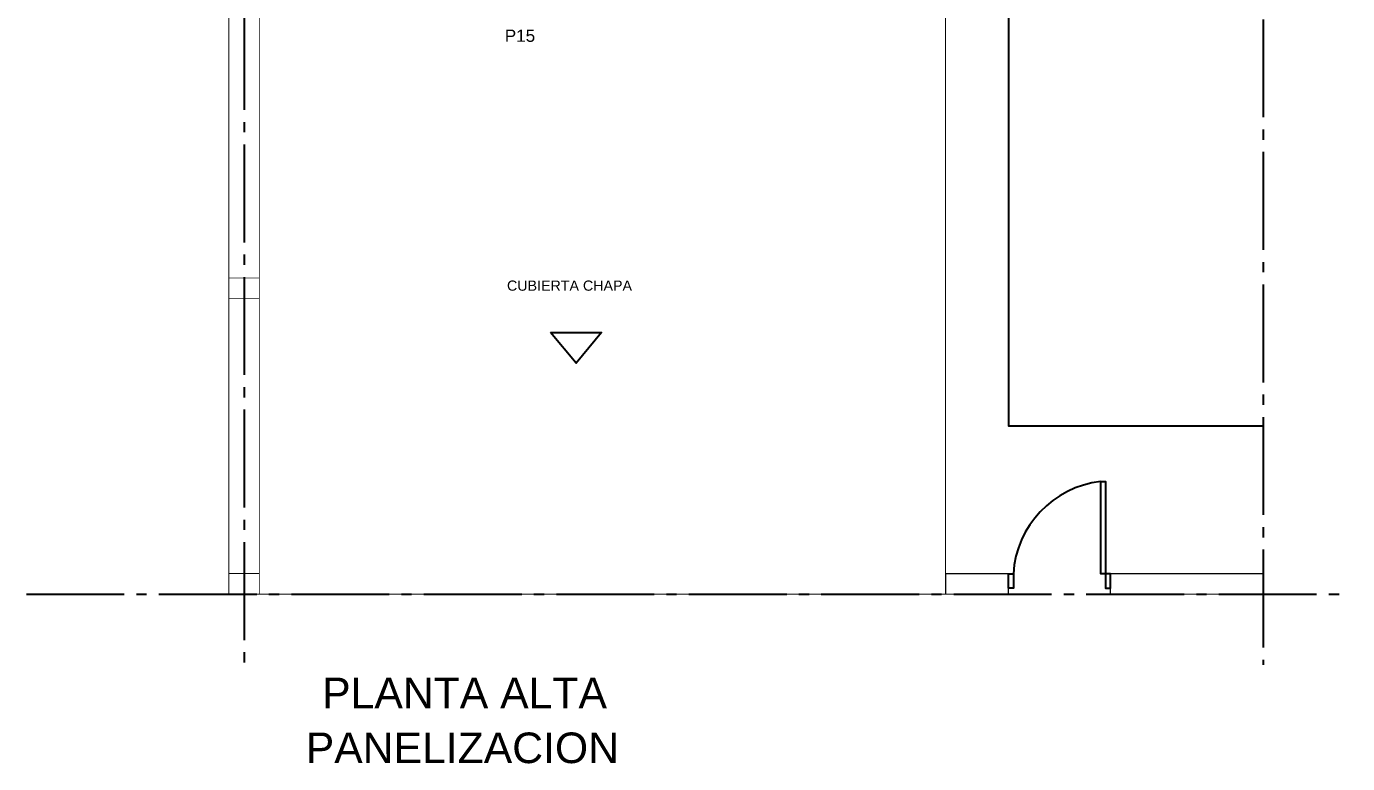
# Model space of a CAD drawing. Header units: millimetres. Extents: x -13913 to 5993, y 1496 to 3225.
# Drawn here: x 3004.99 to 3017.95, y 1610.86 to 1618.09 of the extents above; entities that cross this region are included whole.
import ezdxf

# ---------------------------------------------------------------- set-up
doc = ezdxf.new("R2010")
doc.units = ezdxf.units.MM
doc.linetypes.add('ACAD_ISO04W100', pattern=[30, 24, -3, 0, -3])
doc.linetypes.add('CONTINUA', pattern=[200, 100, 100])
for name, color, linetype in [('EJES', 8, 'Continuous'), ('P0-MUROS', 7, 'Continuous'), ('P0-PROYECCION', 7, 'Continuous'), ('P0-TEXTOS', 7, 'Continuous'), ('P1-CARPINTERIAS', 7, 'Continuous'), ('P1-COLUMNA HºAº', 7, 'Continuous'), ('P1-MAMPOSTERIA LADRILLO', 7, 'Continuous'), ('P1-MUROS', 7, 'Continuous'), ('P1-SOLADOS', 7, 'Continuous'), ('P1-TEXTOS', 7, 'Continuous')]:
    doc.layers.add(name, color=color, linetype=linetype)
doc.styles.add('Arial02.5', font='arial.ttf', dxfattribs={"width": 0.8, "height": 0.025})

msp = doc.modelspace()

# ---------------------------------------------------------------- linework, layer by layer
at = {"layer": 'EJES', "color": 18, "linetype": 'ACAD_ISO04W100', "ltscale": 0.04, "true_color": 0x000000}
for points in [[(3007.121, 1644.232), (3007.121, 1611.828)], [(3017.121, 1644.159), (3017.121, 1611.828)], [(3004.985, 1612.522), (3017.948, 1612.522)]]:
    msp.add_lwpolyline(points, dxfattribs=at)
at = {"layer": 'P0-MUROS', "linetype": 'CONTINUA', "ltscale": 0.3}
msp.add_lwpolyline([(3010.129, 1615.088), (3010.629, 1615.088), (3010.379, 1614.788), (3010.129, 1615.088)], dxfattribs=at)
at = {"layer": 'P0-PROYECCION', "linetype": 'CONTINUA', "ltscale": 0.3, "const_width": 0.01}
msp.add_lwpolyline([(3010.853, 1618.522), (3014.002, 1618.522), (3014.002, 1612.522), (3014.002, 1612.522), (3007.27, 1612.522)], dxfattribs=at)
at = {"layer": 'P1-CARPINTERIAS', "linetype": 'CONTINUA'}
msp.add_lwpolyline([(3015.527, 1613.627), (3015.574, 1613.627), (3015.574, 1612.58), (3015.621, 1612.58), (3015.621, 1612.722), (3015.527, 1612.722), (3015.527, 1613.627, 0.363555), (3014.669, 1612.722), (3014.669, 1612.58), (3014.621, 1612.58), (3014.621, 1612.722), (3014.669, 1612.722)], format="xyb", dxfattribs=at)
at = {"layer": 'P1-COLUMNA HºAº', "const_width": 0.008}
for points in [[(3007.271, 1615.623), (3007.271, 1615.421), (3006.971, 1615.421), (3006.972, 1615.623)], [(3007.27, 1612.724), (3007.27, 1612.522), (3006.971, 1612.522), (3006.971, 1612.724)]]:
    msp.add_lwpolyline(points, close=True, dxfattribs=at)
at = {"layer": 'P1-MAMPOSTERIA LADRILLO'}
for points, const_width in [([(3007.27, 1618.522), (3006.971, 1618.522), (3006.971, 1612.522), (3007.27, 1612.522)], 0.008), ([(3014.621, 1612.722), (3014.004, 1612.722), (3014.004, 1612.522), (3014.621, 1612.522)], 0.013)]:
    msp.add_lwpolyline(points, close=True, dxfattribs=dict(at, const_width=const_width))
at = {"layer": 'P1-MAMPOSTERIA LADRILLO', "const_width": 0.013}
msp.add_lwpolyline([(3017.121, 1612.522), (3015.621, 1612.522), (3015.621, 1612.722), (3017.121, 1612.722), (3017.121, 1612.522)], dxfattribs=at)
at = {"layer": 'P1-SOLADOS'}
msp.add_lwpolyline([(3007.121, 1631.033), (3007.121, 1631.211), (3014.621, 1631.211), (3014.621, 1614.172), (3017.121, 1614.172)], dxfattribs=at)

# ---------------------------------------------------------------- texts
at = {"layer": 'P0-TEXTOS', "style": 'Arial02.5'}
msp.add_text('CUBIERTA CHAPA', height=0.1, dxfattribs=at).set_placement((3009.701, 1615.498))
at = {"layer": 'P1-MUROS', "style": 'Arial02.5'}
for s, p in [('PLANTA ALTA', (3007.887, 1611.403)), ('PANELIZACION', (3007.726, 1610.865))]:
    msp.add_text(s, height=0.3, dxfattribs=at).set_placement(p)
at = {"layer": 'P1-TEXTOS', "style": 'Arial02.5'}
msp.add_text('P15', height=0.12, dxfattribs=at).set_placement((3009.679, 1617.939))

doc.saveas('drawing.dxf')
